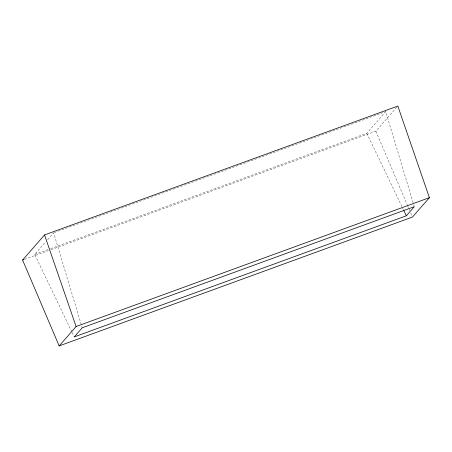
<?xml version="1.0" encoding="UTF-8"?>
<svg xmlns="http://www.w3.org/2000/svg" width="452" height="452" viewBox="0 0 452 452"><rect width="100%" height="100%" fill="white"/><g stroke="black" fill="none" stroke-linecap="round" stroke-linejoin="round"><path stroke-width="0.34" stroke-dasharray="2.26 1.69" d="M71.811 331.853L34.697 254.459L45.782 241.769M47.629 239.656L53.635 232.786L82.219 327.802M50.601 248.656L366.792 133.323L385.731 111.65L413.507 203.971M51.104 249.64L375.894 131.17L397.828 106.073M54.296 232.543L385.731 111.65M34.697 254.459L49.94 248.894M24.589 259.307L48.449 250.606M366.792 133.323L403.297 209.451M72.111 332.486L74.241 336.926M375.894 131.17L407.229 204.79M407.506 205.44L409.704 210.604M410.8 213.186L411.902 215.768M413.704 204.649L414.111 205.993"/><path stroke-width="0.68" d="M22.6 260.036L44.533 234.938L397.828 106.073L429.4 197.671L412.45 217.062L59.155 345.927L22.6 260.036L23.928 259.55M59.155 345.927L76.105 326.536L429.4 197.671M406.337 215.796L414.314 206.671L82.219 327.802L74.241 336.926L406.337 215.796L403.907 210.717M44.533 234.938L76.105 326.536"/></g></svg>
